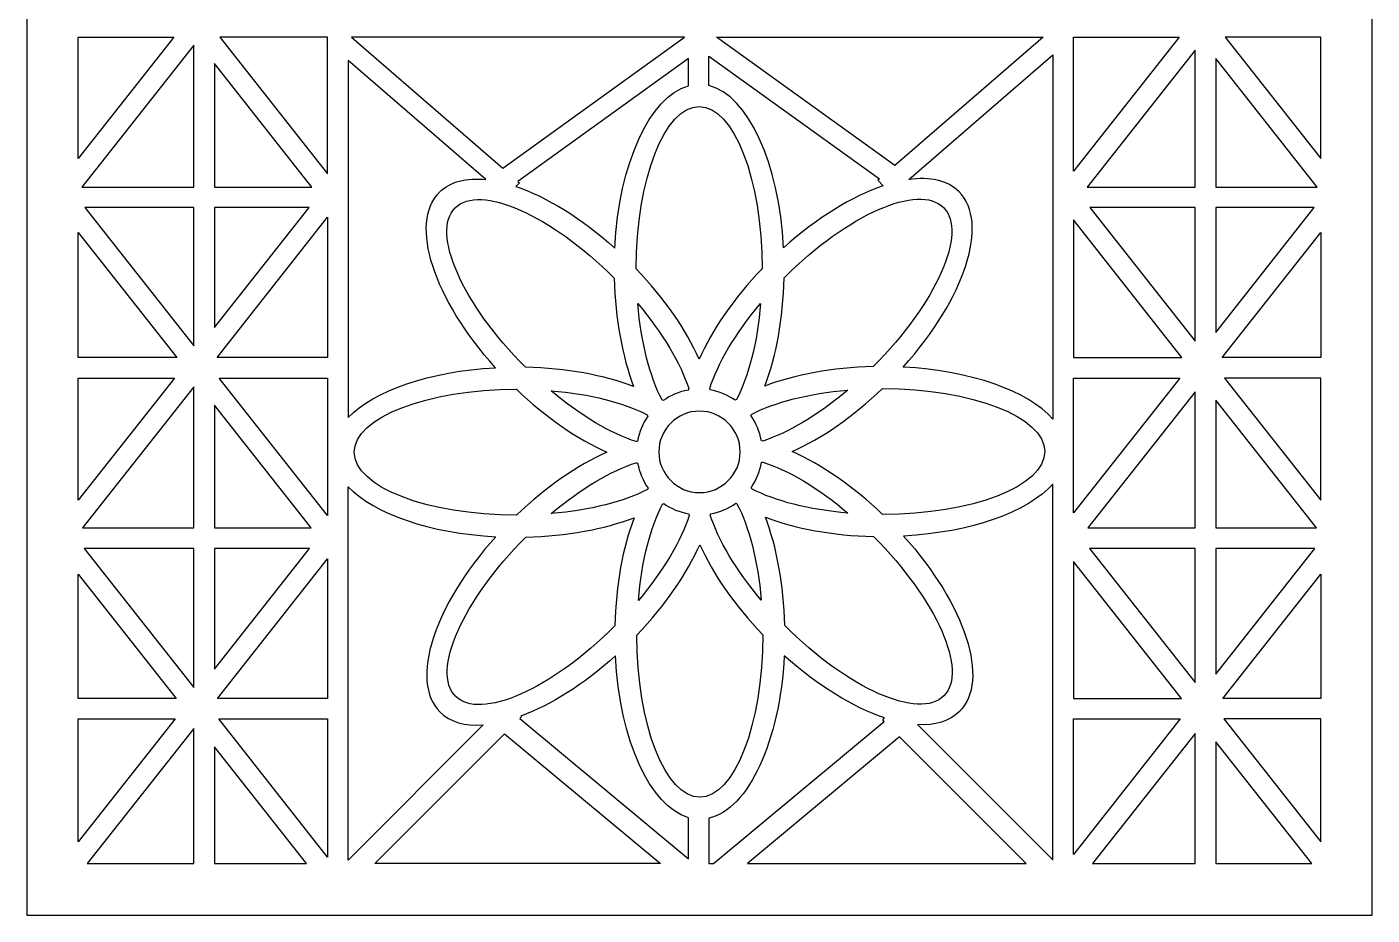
# Model space of a CAD drawing. Header units: centimetres. Extents: x -27 to -22.3, y -9 to 9.
# Drawn here: x -26.999 to -22.336, y -9 to -5.922 of the extents above; entities that cross this region are included whole.
import ezdxf

# ---------------------------------------------------------------- set-up
doc = ezdxf.new("R2010")
doc.units = ezdxf.units.CM
doc.header["$MEASUREMENT"] = 0
doc.layers.add('layer 1', color=7, linetype='Continuous')

msp = doc.modelspace()

# ---------------------------------------------------------------- linework, layer by layer
at = {"layer": 'layer 1', "color": 250, "lineweight": 30}
for points, knots in [([(-22.33552, 9.00077), (-22.33552, 9.00077), (-22.33552, -9.00021), (-22.33552, -9.00021), (-22.33552, -9.00021), (-22.33552, -9.00021), (-26.99914, -9.00021), (-26.99914, -9.00021), (-26.99914, -9.00021), (-26.99914, -9.00021), (-26.99914, 9.00077), (-26.99914, 9.00077), (-26.99914, 9.00077), (-26.99914, 9.00077), (-22.33552, 9.00077), (-22.33552, 9.00077)], [0, 0, 0, 0, 0.2, 0.2, 0.2, 0.2, 0.4, 0.4, 0.4, 0.4, 0.6, 0.6, 0.6, 0.6, 1, 1, 1, 1]), ([(-26.4892, -5.95747), (-26.4892, -5.95747), (-26.82091, -5.95747), (-26.82091, -5.95747), (-26.82091, -5.95747), (-26.82091, -5.95747), (-26.82091, -6.37792), (-26.82091, -6.37792), (-26.82091, -6.37792), (-26.82091, -6.37792), (-26.4892, -5.95747), (-26.4892, -5.95747)], [0, 0, 0, 0, 0.25, 0.25, 0.25, 0.25, 0.5, 0.5, 0.5, 0.5, 1, 1, 1, 1]), ([(-25.95864, -5.9745), (-25.95864, -5.9745), (-25.95651, -5.97635), (-25.95651, -5.97635), (-25.95651, -5.97635), (-25.95651, -5.97635), (-25.95651, -6.43087), (-25.95651, -6.43087), (-25.95651, -6.43087), (-25.95651, -6.43087), (-26.32999, -5.95747), (-26.32999, -5.95747), (-26.32999, -5.95747), (-26.32999, -5.95747), (-25.95651, -5.95747), (-25.95651, -5.95747), (-25.95651, -5.95747), (-25.95651, -5.95747), (-25.95651, -5.97234), (-25.95651, -5.97234), (-25.95651, -5.97234), (-25.95651, -5.97234), (-25.95864, -5.9745), (-25.95864, -5.9745)], [0, 0, 0, 0, 0.1428571, 0.1428571, 0.1428571, 0.1428571, 0.2857143, 0.2857143, 0.2857143, 0.2857143, 0.4285714, 0.4285714, 0.4285714, 0.4285714, 0.5714286, 0.5714286, 0.5714286, 0.5714286, 0.7142857, 0.7142857, 0.7142857, 0.7142857, 1, 1, 1, 1]), ([(-24.71878, -5.95747), (-24.71878, -5.95747), (-25.34936, -6.41161), (-25.34936, -6.41161), (-25.34936, -6.41161), (-25.34936, -6.41161), (-25.87402, -5.95747), (-25.87402, -5.95747), (-25.87402, -5.95747), (-25.87402, -5.95747), (-24.71878, -5.95747), (-24.71878, -5.95747)], [0, 0, 0, 0, 0.25, 0.25, 0.25, 0.25, 0.5, 0.5, 0.5, 0.5, 1, 1, 1, 1]), ([(-24.60895, -5.95747), (-24.60895, -5.95747), (-23.99069, -6.40274), (-23.99069, -6.40274), (-23.99069, -6.40274), (-23.99069, -6.40274), (-23.47628, -5.95747), (-23.47628, -5.95747), (-23.47628, -5.95747), (-23.47628, -5.95747), (-24.60895, -5.95747), (-24.60895, -5.95747)], [0, 0, 0, 0, 0.25, 0.25, 0.25, 0.25, 0.5, 0.5, 0.5, 0.5, 1, 1, 1, 1]), ([(-23.37088, -6.42167), (-23.37088, -6.42167), (-23.00466, -5.95747), (-23.00466, -5.95747), (-23.00466, -5.95747), (-23.00466, -5.95747), (-23.36706, -5.95747), (-23.36706, -5.95747), (-23.36706, -5.95747), (-23.36706, -5.95747), (-23.37088, -5.95747), (-23.37088, -5.95747), (-23.37088, -5.95747), (-23.37088, -5.95747), (-23.37088, -6.42167), (-23.37088, -6.42167)], [0, 0, 0, 0, 0.2, 0.2, 0.2, 0.2, 0.4, 0.4, 0.4, 0.4, 0.6, 0.6, 0.6, 0.6, 1, 1, 1, 1]), ([(-22.51375, -6.37792), (-22.51375, -6.37792), (-22.84545, -5.95747), (-22.84545, -5.95747), (-22.84545, -5.95747), (-22.84545, -5.95747), (-22.51375, -5.95747), (-22.51375, -5.95747), (-22.51375, -5.95747), (-22.51375, -5.95747), (-22.51375, -6.37792), (-22.51375, -6.37792)], [0, 0, 0, 0, 0.25, 0.25, 0.25, 0.25, 0.5, 0.5, 0.5, 0.5, 1, 1, 1, 1]), ([(-26.41991, -5.98474), (-26.41991, -5.98474), (-26.41991, -6.4769), (-26.41991, -6.4769), (-26.41991, -6.4769), (-26.41991, -6.4769), (-26.80819, -6.4769), (-26.80819, -6.4769), (-26.80819, -6.4769), (-26.80819, -6.4769), (-26.41991, -5.98474), (-26.41991, -5.98474)], [0, 0, 0, 0, 0.25, 0.25, 0.25, 0.25, 0.5, 0.5, 0.5, 0.5, 1, 1, 1, 1]), ([(-22.94893, -6.00193), (-22.94893, -6.00193), (-22.94893, -6.4769), (-22.94893, -6.4769), (-22.94893, -6.4769), (-22.94893, -6.4769), (-23.32365, -6.4769), (-23.32365, -6.4769), (-23.32365, -6.4769), (-23.32365, -6.4769), (-22.94893, -6.00193), (-22.94893, -6.00193)], [0, 0, 0, 0, 0.25, 0.25, 0.25, 0.25, 0.5, 0.5, 0.5, 0.5, 1, 1, 1, 1]), ([(-26.34862, -6.4769), (-26.34862, -6.4769), (-26.34862, -6.04896), (-26.34862, -6.04896), (-26.34862, -6.04896), (-26.34862, -6.04896), (-26.011, -6.4769), (-26.011, -6.4769), (-26.011, -6.4769), (-26.011, -6.4769), (-26.34862, -6.4769), (-26.34862, -6.4769)], [0, 0, 0, 0, 0.25, 0.25, 0.25, 0.25, 0.5, 0.5, 0.5, 0.5, 1, 1, 1, 1]), ([(-25.88522, -6.03806), (-25.88522, -6.03806), (-25.40851, -6.4507), (-25.40851, -6.4507), (-25.40851, -6.4507), (-25.47565, -6.44394), (-25.53161, -6.45771), (-25.56875, -6.49484), (-25.56875, -6.49484), (-25.67586, -6.60195), (-25.58867, -6.86564), (-25.37474, -7.103), (-25.37474, -7.103), (-25.60297, -7.11501), (-25.79474, -7.18239), (-25.88522, -7.27526), (-25.88522, -7.27526), (-25.88522, -7.27526), (-25.88522, -6.03806), (-25.88522, -6.03806)], [0, 0, 0, 0, 0.1666667, 0.1666667, 0.1666667, 0.1666667, 0.3333333, 0.3333333, 0.3333333, 0.3333333, 0.5, 0.5, 0.5, 0.5, 0.6666667, 0.6666667, 0.6666667, 0.6666667, 1, 1, 1, 1]), ([(-25.29661, -6.45727), (-25.29661, -6.45727), (-24.70573, -6.03172), (-24.70573, -6.03172), (-24.70573, -6.03172), (-24.70573, -6.03172), (-24.70573, -6.12612), (-24.70573, -6.12612), (-24.70573, -6.12612), (-24.83997, -6.16295), (-24.94608, -6.39575), (-24.96127, -6.68823), (-24.96127, -6.68823), (-25.07617, -6.58481), (-25.1972, -6.51109), (-25.30361, -6.47474), (-25.30361, -6.47474), (-25.30361, -6.47474), (-25.29111, -6.46203), (-25.29111, -6.46203), (-25.29111, -6.46203), (-25.29111, -6.46203), (-25.29661, -6.45727), (-25.29661, -6.45727)], [0, 0, 0, 0, 0.1428571, 0.1428571, 0.1428571, 0.1428571, 0.2857143, 0.2857143, 0.2857143, 0.2857143, 0.4285714, 0.4285714, 0.4285714, 0.4285714, 0.5714286, 0.5714286, 0.5714286, 0.5714286, 0.7142857, 0.7142857, 0.7142857, 0.7142857, 1, 1, 1, 1]), ([(-24.04345, -6.4484), (-24.04345, -6.4484), (-24.63444, -6.02276), (-24.63444, -6.02276), (-24.63444, -6.02276), (-24.63444, -6.02276), (-24.63444, -6.12523), (-24.63444, -6.12523), (-24.63444, -6.12523), (-24.49877, -6.15904), (-24.3911, -6.39284), (-24.37561, -6.6873), (-24.37561, -6.6873), (-24.2596, -6.58274), (-24.13729, -6.50847), (-24.03006, -6.47236), (-24.03006, -6.47236), (-24.03006, -6.47236), (-24.04894, -6.45316), (-24.04894, -6.45316), (-24.04894, -6.45316), (-24.04894, -6.45316), (-24.04345, -6.4484), (-24.04345, -6.4484)], [0, 0, 0, 0, 0.1428571, 0.1428571, 0.1428571, 0.1428571, 0.2857143, 0.2857143, 0.2857143, 0.2857143, 0.4285714, 0.4285714, 0.4285714, 0.4285714, 0.5714286, 0.5714286, 0.5714286, 0.5714286, 0.7142857, 0.7142857, 0.7142857, 0.7142857, 1, 1, 1, 1]), ([(-23.44217, -6.01823), (-23.44217, -6.01823), (-23.94201, -6.45089), (-23.94201, -6.45089), (-23.94201, -6.45089), (-23.8685, -6.44058), (-23.80719, -6.45355), (-23.76745, -6.4933), (-23.76745, -6.4933), (-23.66044, -6.6003), (-23.74736, -6.86359), (-23.96084, -7.10077), (-23.96084, -7.10077), (-23.7259, -7.11297), (-23.52947, -7.18384), (-23.44217, -7.28082), (-23.44217, -7.28082), (-23.44217, -7.28082), (-23.44217, -6.01823), (-23.44217, -6.01823)], [0, 0, 0, 0, 0.1666667, 0.1666667, 0.1666667, 0.1666667, 0.3333333, 0.3333333, 0.3333333, 0.3333333, 0.5, 0.5, 0.5, 0.5, 0.6666667, 0.6666667, 0.6666667, 0.6666667, 1, 1, 1, 1]), ([(-22.87764, -6.4769), (-22.87764, -6.4769), (-22.87764, -6.03177), (-22.87764, -6.03177), (-22.87764, -6.03177), (-22.87764, -6.03177), (-22.52646, -6.4769), (-22.52646, -6.4769), (-22.52646, -6.4769), (-22.52646, -6.4769), (-22.87764, -6.4769), (-22.87764, -6.4769)], [0, 0, 0, 0, 0.25, 0.25, 0.25, 0.25, 0.5, 0.5, 0.5, 0.5, 1, 1, 1, 1]), ([(-24.88641, -6.76084), (-24.7882, -6.86347), (-24.71365, -6.97263), (-24.66843, -7.07304), (-24.66843, -7.07304), (-24.62339, -6.97243), (-24.54884, -6.86293), (-24.45043, -6.75996), (-24.45043, -6.75996), (-24.45056, -6.44946), (-24.54812, -6.19776), (-24.66842, -6.19776), (-24.66842, -6.19776), (-24.78879, -6.19776), (-24.88641, -6.44979), (-24.88641, -6.76058), (-24.88641, -6.76058), (-24.88641, -6.76058), (-24.88641, -6.76084), (-24.88641, -6.76084)], [0, 0, 0, 0, 0.1666667, 0.1666667, 0.1666667, 0.1666667, 0.3333333, 0.3333333, 0.3333333, 0.3333333, 0.5, 0.5, 0.5, 0.5, 0.6666667, 0.6666667, 0.6666667, 0.6666667, 1, 1, 1, 1]), ([(-25.27046, -7.10141), (-25.12844, -7.10454), (-24.99855, -7.12902), (-24.89557, -7.16804), (-24.89557, -7.16804), (-24.93486, -7.06504), (-24.95957, -6.9349), (-24.9628, -6.7925), (-24.9628, -6.7925), (-25.18245, -6.57304), (-25.42942, -6.46405), (-25.51448, -6.54911), (-25.51448, -6.54911), (-25.59959, -6.63422), (-25.4904, -6.88147), (-25.27064, -7.10123), (-25.27064, -7.10123), (-25.27064, -7.10123), (-25.27046, -7.10141), (-25.27046, -7.10141)], [0, 0, 0, 0, 0.1666667, 0.1666667, 0.1666667, 0.1666667, 0.3333333, 0.3333333, 0.3333333, 0.3333333, 0.5, 0.5, 0.5, 0.5, 0.6666667, 0.6666667, 0.6666667, 0.6666667, 1, 1, 1, 1]), ([(-24.37402, -6.79158), (-24.37715, -6.9336), (-24.40163, -7.06349), (-24.44065, -7.16647), (-24.44065, -7.16647), (-24.33765, -7.12718), (-24.20751, -7.10247), (-24.06512, -7.09925), (-24.06512, -7.09925), (-23.84565, -6.8796), (-23.73666, -6.63263), (-23.82172, -6.54757), (-23.82172, -6.54757), (-23.90684, -6.46245), (-24.15408, -6.57164), (-24.37384, -6.7914), (-24.37384, -6.7914), (-24.37384, -6.7914), (-24.37402, -6.79158), (-24.37402, -6.79158)], [0, 0, 0, 0, 0.1666667, 0.1666667, 0.1666667, 0.1666667, 0.3333333, 0.3333333, 0.3333333, 0.3333333, 0.5, 0.5, 0.5, 0.5, 0.6666667, 0.6666667, 0.6666667, 0.6666667, 1, 1, 1, 1]), ([(-26.41991, -6.54819), (-26.41991, -6.54819), (-26.41991, -7.02766), (-26.41991, -7.02766), (-26.41991, -7.02766), (-26.41991, -7.02766), (-26.79818, -6.54819), (-26.79818, -6.54819), (-26.79818, -6.54819), (-26.79818, -6.54819), (-26.41991, -6.54819), (-26.41991, -6.54819)], [0, 0, 0, 0, 0.25, 0.25, 0.25, 0.25, 0.5, 0.5, 0.5, 0.5, 1, 1, 1, 1]), ([(-26.34862, -6.96344), (-26.34862, -6.96344), (-26.34862, -6.54819), (-26.34862, -6.54819), (-26.34862, -6.54819), (-26.34862, -6.54819), (-26.02102, -6.54819), (-26.02102, -6.54819), (-26.02102, -6.54819), (-26.02102, -6.54819), (-26.34862, -6.96344), (-26.34862, -6.96344)], [0, 0, 0, 0, 0.25, 0.25, 0.25, 0.25, 0.5, 0.5, 0.5, 0.5, 1, 1, 1, 1]), ([(-22.94893, -6.54819), (-22.94893, -6.54819), (-22.94893, -7.01047), (-22.94893, -7.01047), (-22.94893, -7.01047), (-22.94893, -7.01047), (-23.31364, -6.54819), (-23.31364, -6.54819), (-23.31364, -6.54819), (-23.31364, -6.54819), (-22.94893, -6.54819), (-22.94893, -6.54819)], [0, 0, 0, 0, 0.25, 0.25, 0.25, 0.25, 0.5, 0.5, 0.5, 0.5, 1, 1, 1, 1]), ([(-22.87764, -6.98063), (-22.87764, -6.98063), (-22.87764, -6.54819), (-22.87764, -6.54819), (-22.87764, -6.54819), (-22.87764, -6.54819), (-22.53648, -6.54819), (-22.53648, -6.54819), (-22.53648, -6.54819), (-22.53648, -6.54819), (-22.87764, -6.98063), (-22.87764, -6.98063)], [0, 0, 0, 0, 0.25, 0.25, 0.25, 0.25, 0.5, 0.5, 0.5, 0.5, 1, 1, 1, 1]), ([(-26.34001, -7.06763), (-26.34001, -7.06763), (-25.95651, -7.06763), (-25.95651, -7.06763), (-25.95651, -7.06763), (-25.95651, -7.06763), (-25.95651, -6.58153), (-25.95651, -6.58153), (-25.95651, -6.58153), (-25.95651, -6.58153), (-26.34001, -7.06763), (-26.34001, -7.06763)], [0, 0, 0, 0, 0.25, 0.25, 0.25, 0.25, 0.5, 0.5, 0.5, 0.5, 1, 1, 1, 1]), ([(-23.37088, -6.59073), (-23.37088, -6.59073), (-22.99465, -7.06763), (-22.99465, -7.06763), (-22.99465, -7.06763), (-22.99465, -7.06763), (-23.37088, -7.06763), (-23.37088, -7.06763), (-23.37088, -7.06763), (-23.37088, -7.06763), (-23.37088, -6.59073), (-23.37088, -6.59073)], [0, 0, 0, 0, 0.25, 0.25, 0.25, 0.25, 0.5, 0.5, 0.5, 0.5, 1, 1, 1, 1]), ([(-26.82091, -7.06763), (-26.82091, -7.06763), (-26.47919, -7.06763), (-26.47919, -7.06763), (-26.47919, -7.06763), (-26.47919, -7.06763), (-26.82091, -6.63448), (-26.82091, -6.63448), (-26.82091, -6.63448), (-26.82091, -6.63448), (-26.82091, -7.06763), (-26.82091, -7.06763)], [0, 0, 0, 0, 0.25, 0.25, 0.25, 0.25, 0.5, 0.5, 0.5, 0.5, 1, 1, 1, 1]), ([(-22.51375, -6.63448), (-22.51375, -6.63448), (-22.85547, -7.06763), (-22.85547, -7.06763), (-22.85547, -7.06763), (-22.85547, -7.06763), (-22.51375, -7.06763), (-22.51375, -7.06763), (-22.51375, -7.06763), (-22.51375, -7.06763), (-22.51375, -6.63448), (-22.51375, -6.63448)], [0, 0, 0, 0, 0.25, 0.25, 0.25, 0.25, 0.5, 0.5, 0.5, 0.5, 1, 1, 1, 1]), ([(-24.79319, -7.21691), (-24.76765, -7.19879), (-24.73805, -7.18604), (-24.70601, -7.1803), (-24.70601, -7.1803), (-24.70563, -7.17872), (-24.70523, -7.17713), (-24.70483, -7.17554), (-24.70483, -7.17554), (-24.73176, -7.08949), (-24.79344, -6.98491), (-24.88141, -6.88086), (-24.88141, -6.88086), (-24.86992, -7.01699), (-24.83935, -7.13472), (-24.79729, -7.21446), (-24.79729, -7.21446), (-24.79592, -7.21527), (-24.79455, -7.21609), (-24.79319, -7.21691)], [0, 0, 0, 0, 0.1666667, 0.1666667, 0.1666667, 0.1666667, 0.3333333, 0.3333333, 0.3333333, 0.3333333, 0.5, 0.5, 0.5, 0.5, 0.6666667, 0.6666667, 0.6666667, 0.6666667, 1, 1, 1, 1]), ([(-24.6306, -7.17997), (-24.5985, -7.18543), (-24.56879, -7.1979), (-24.54311, -7.21576), (-24.54311, -7.21576), (-24.5417, -7.2149), (-24.54028, -7.21405), (-24.53886, -7.2132), (-24.53886, -7.2132), (-24.49706, -7.13331), (-24.46673, -7.01576), (-24.45536, -6.87999), (-24.45536, -6.87999), (-24.5435, -6.98437), (-24.60512, -7.08924), (-24.63177, -7.17535), (-24.63177, -7.17535), (-24.63137, -7.1769), (-24.63098, -7.17844), (-24.6306, -7.17997)], [0, 0, 0, 0, 0.1666667, 0.1666667, 0.1666667, 0.1666667, 0.3333333, 0.3333333, 0.3333333, 0.3333333, 0.5, 0.5, 0.5, 0.5, 0.6666667, 0.6666667, 0.6666667, 0.6666667, 1, 1, 1, 1]), ([(-26.48706, -7.13892), (-26.48706, -7.13892), (-26.82091, -7.13892), (-26.82091, -7.13892), (-26.82091, -7.13892), (-26.82091, -7.13892), (-26.82091, -7.56209), (-26.82091, -7.56209), (-26.82091, -7.56209), (-26.82091, -7.56209), (-26.48706, -7.13892), (-26.48706, -7.13892)], [0, 0, 0, 0, 0.25, 0.25, 0.25, 0.25, 0.5, 0.5, 0.5, 0.5, 1, 1, 1, 1]), ([(-26.41991, -7.1689), (-26.41991, -7.1689), (-26.41991, -7.65835), (-26.41991, -7.65835), (-26.41991, -7.65835), (-26.41991, -7.65835), (-26.80605, -7.65835), (-26.80605, -7.65835), (-26.80605, -7.65835), (-26.80605, -7.65835), (-26.41991, -7.1689), (-26.41991, -7.1689)], [0, 0, 0, 0, 0.25, 0.25, 0.25, 0.25, 0.5, 0.5, 0.5, 0.5, 1, 1, 1, 1]), ([(-25.95651, -7.13892), (-25.95651, -7.13892), (-26.33214, -7.13892), (-26.33214, -7.13892), (-26.33214, -7.13892), (-26.33214, -7.13892), (-25.95651, -7.61504), (-25.95651, -7.61504), (-25.95651, -7.61504), (-25.95651, -7.61504), (-25.95651, -7.13892), (-25.95651, -7.13892)], [0, 0, 0, 0, 0.25, 0.25, 0.25, 0.25, 0.5, 0.5, 0.5, 0.5, 1, 1, 1, 1]), ([(-25.3012, -7.6138), (-25.19857, -7.51558), (-25.08941, -7.44104), (-24.98899, -7.39582), (-24.98899, -7.39582), (-25.08961, -7.35078), (-25.19911, -7.27623), (-25.30209, -7.17781), (-25.30209, -7.17781), (-25.61259, -7.17795), (-25.86429, -7.27551), (-25.86429, -7.3958), (-25.86429, -7.3958), (-25.86429, -7.51618), (-25.61225, -7.6138), (-25.30146, -7.6138), (-25.30146, -7.6138), (-25.30146, -7.6138), (-25.3012, -7.6138), (-25.3012, -7.6138)], [0, 0, 0, 0, 0.1666667, 0.1666667, 0.1666667, 0.1666667, 0.3333333, 0.3333333, 0.3333333, 0.3333333, 0.5, 0.5, 0.5, 0.5, 0.6666667, 0.6666667, 0.6666667, 0.6666667, 1, 1, 1, 1]), ([(-24.48951, -7.26885), (-24.47141, -7.29438), (-24.45866, -7.32398), (-24.45292, -7.356), (-24.45292, -7.356), (-24.45133, -7.35639), (-24.44973, -7.35678), (-24.44814, -7.35719), (-24.44814, -7.35719), (-24.3621, -7.33026), (-24.25753, -7.26861), (-24.15349, -7.18064), (-24.15349, -7.18064), (-24.28962, -7.19213), (-24.40734, -7.2227), (-24.48707, -7.26475), (-24.48707, -7.26475), (-24.48788, -7.26613), (-24.4887, -7.26749), (-24.48951, -7.26885)], [0, 0, 0, 0, 0.1666667, 0.1666667, 0.1666667, 0.1666667, 0.3333333, 0.3333333, 0.3333333, 0.3333333, 0.5, 0.5, 0.5, 0.5, 0.6666667, 0.6666667, 0.6666667, 0.6666667, 1, 1, 1, 1]), ([(-24.34565, -7.39358), (-24.24503, -7.43864), (-24.13554, -7.51321), (-24.03257, -7.61161), (-24.03257, -7.61161), (-23.72207, -7.61148), (-23.47037, -7.51392), (-23.47037, -7.39362), (-23.47037, -7.39362), (-23.47037, -7.27325), (-23.72241, -7.17563), (-24.0332, -7.17563), (-24.0332, -7.17563), (-24.0332, -7.17563), (-24.03345, -7.17563), (-24.03345, -7.17563), (-24.03345, -7.17563), (-24.13609, -7.27385), (-24.24524, -7.34837), (-24.34565, -7.39358)], [0, 0, 0, 0, 0.1666667, 0.1666667, 0.1666667, 0.1666667, 0.3333333, 0.3333333, 0.3333333, 0.3333333, 0.5, 0.5, 0.5, 0.5, 0.6666667, 0.6666667, 0.6666667, 0.6666667, 1, 1, 1, 1]), ([(-23.37088, -7.60584), (-23.37088, -7.60584), (-23.00252, -7.13892), (-23.00252, -7.13892), (-23.00252, -7.13892), (-23.00252, -7.13892), (-23.37088, -7.13892), (-23.37088, -7.13892), (-23.37088, -7.13892), (-23.37088, -7.13892), (-23.37088, -7.60584), (-23.37088, -7.60584)], [0, 0, 0, 0, 0.25, 0.25, 0.25, 0.25, 0.5, 0.5, 0.5, 0.5, 1, 1, 1, 1]), ([(-22.51375, -7.56209), (-22.51375, -7.56209), (-22.8476, -7.13892), (-22.8476, -7.13892), (-22.8476, -7.13892), (-22.8476, -7.13892), (-22.51375, -7.13892), (-22.51375, -7.13892), (-22.51375, -7.13892), (-22.51375, -7.13892), (-22.51375, -7.56209), (-22.51375, -7.56209)], [0, 0, 0, 0, 0.25, 0.25, 0.25, 0.25, 0.5, 0.5, 0.5, 0.5, 1, 1, 1, 1]), ([(-24.88207, -7.35799), (-24.87661, -7.32589), (-24.86414, -7.29618), (-24.84628, -7.2705), (-24.84628, -7.2705), (-24.84713, -7.26909), (-24.84799, -7.26767), (-24.84883, -7.26625), (-24.84883, -7.26625), (-24.92872, -7.22445), (-25.04628, -7.19412), (-25.18205, -7.18275), (-25.18205, -7.18275), (-25.07767, -7.27088), (-24.97281, -7.33251), (-24.88669, -7.35916), (-24.88669, -7.35916), (-24.88515, -7.35876), (-24.88361, -7.35837), (-24.88207, -7.35799)], [0, 0, 0, 0, 0.1666667, 0.1666667, 0.1666667, 0.1666667, 0.3333333, 0.3333333, 0.3333333, 0.3333333, 0.5, 0.5, 0.5, 0.5, 0.6666667, 0.6666667, 0.6666667, 0.6666667, 1, 1, 1, 1]), ([(-22.94893, -7.18609), (-22.94893, -7.18609), (-22.94893, -7.65835), (-22.94893, -7.65835), (-22.94893, -7.65835), (-22.94893, -7.65835), (-23.32151, -7.65835), (-23.32151, -7.65835), (-23.32151, -7.65835), (-23.32151, -7.65835), (-22.94893, -7.18609), (-22.94893, -7.18609)], [0, 0, 0, 0, 0.25, 0.25, 0.25, 0.25, 0.5, 0.5, 0.5, 0.5, 1, 1, 1, 1]), ([(-22.87764, -7.65835), (-22.87764, -7.65835), (-22.87764, -7.21594), (-22.87764, -7.21594), (-22.87764, -7.21594), (-22.87764, -7.21594), (-22.5286, -7.65835), (-22.5286, -7.65835), (-22.5286, -7.65835), (-22.5286, -7.65835), (-22.87764, -7.65835), (-22.87764, -7.65835)], [0, 0, 0, 0, 0.25, 0.25, 0.25, 0.25, 0.5, 0.5, 0.5, 0.5, 1, 1, 1, 1]), ([(-26.34862, -7.65835), (-26.34862, -7.65835), (-26.34862, -7.23313), (-26.34862, -7.23313), (-26.34862, -7.23313), (-26.34862, -7.23313), (-26.01315, -7.65835), (-26.01315, -7.65835), (-26.01315, -7.65835), (-26.01315, -7.65835), (-26.34862, -7.65835), (-26.34862, -7.65835)], [0, 0, 0, 0, 0.25, 0.25, 0.25, 0.25, 0.5, 0.5, 0.5, 0.5, 1, 1, 1, 1]), ([(-24.52623, -7.39471), (-24.52623, -7.47263), (-24.58942, -7.53581), (-24.66733, -7.53581), (-24.66733, -7.53581), (-24.74524, -7.53581), (-24.80842, -7.47263), (-24.80842, -7.39471), (-24.80842, -7.39471), (-24.80842, -7.3168), (-24.74524, -7.25362), (-24.66733, -7.25362), (-24.66733, -7.25362), (-24.58942, -7.25362), (-24.52623, -7.3168), (-24.52623, -7.39471)], [0, 0, 0, 0, 0.2, 0.2, 0.2, 0.2, 0.4, 0.4, 0.4, 0.4, 0.6, 0.6, 0.6, 0.6, 1, 1, 1, 1]), ([(-24.84514, -7.52058), (-24.86325, -7.49504), (-24.876, -7.46543), (-24.88175, -7.43339), (-24.88175, -7.43339), (-24.88332, -7.43301), (-24.8849, -7.43261), (-24.88649, -7.43221), (-24.88649, -7.43221), (-24.97254, -7.45914), (-25.07712, -7.52082), (-25.18118, -7.6088), (-25.18118, -7.6088), (-25.04505, -7.59731), (-24.92732, -7.56673), (-24.84758, -7.52468), (-24.84758, -7.52468), (-24.84677, -7.5233), (-24.84596, -7.52194), (-24.84514, -7.52058)], [0, 0, 0, 0, 0.1666667, 0.1666667, 0.1666667, 0.1666667, 0.3333333, 0.3333333, 0.3333333, 0.3333333, 0.5, 0.5, 0.5, 0.5, 0.6666667, 0.6666667, 0.6666667, 0.6666667, 1, 1, 1, 1]), ([(-24.45258, -7.43141), (-24.45803, -7.46351), (-24.4705, -7.49322), (-24.48836, -7.51891), (-24.48836, -7.51891), (-24.4875, -7.52032), (-24.48664, -7.52175), (-24.48579, -7.52318), (-24.48579, -7.52318), (-24.40591, -7.56498), (-24.28837, -7.59533), (-24.1526, -7.60669), (-24.1526, -7.60669), (-24.25699, -7.51855), (-24.36186, -7.4569), (-24.44799, -7.43025), (-24.44799, -7.43025), (-24.44952, -7.43065), (-24.45105, -7.43103), (-24.45258, -7.43141)], [0, 0, 0, 0, 0.1666667, 0.1666667, 0.1666667, 0.1666667, 0.3333333, 0.3333333, 0.3333333, 0.3333333, 0.5, 0.5, 0.5, 0.5, 0.6666667, 0.6666667, 0.6666667, 0.6666667, 1, 1, 1, 1]), ([(-23.44217, -8.80904), (-23.44217, -8.80904), (-23.91123, -8.33989), (-23.91123, -8.33989), (-23.91123, -8.33989), (-23.85071, -8.34328), (-23.80026, -8.32894), (-23.76591, -8.29459), (-23.76591, -8.29459), (-23.6588, -8.18748), (-23.74599, -7.92379), (-23.95991, -7.68643), (-23.95991, -7.68643), (-23.72539, -7.67409), (-23.52935, -7.60328), (-23.44217, -7.50643), (-23.44217, -7.50643), (-23.44217, -7.50643), (-23.44217, -8.80904), (-23.44217, -8.80904)], [0, 0, 0, 0, 0.1666667, 0.1666667, 0.1666667, 0.1666667, 0.3333333, 0.3333333, 0.3333333, 0.3333333, 0.5, 0.5, 0.5, 0.5, 0.6666667, 0.6666667, 0.6666667, 0.6666667, 1, 1, 1, 1]), ([(-25.88522, -8.8096), (-25.88522, -8.8096), (-25.41681, -8.34111), (-25.41681, -8.34111), (-25.41681, -8.34111), (-25.47958, -8.3456), (-25.5319, -8.33143), (-25.5672, -8.29613), (-25.5672, -8.29613), (-25.67421, -8.18913), (-25.58729, -7.92584), (-25.37382, -7.68866), (-25.37382, -7.68866), (-25.60245, -7.67678), (-25.79462, -7.60934), (-25.88522, -7.51635), (-25.88522, -7.51635), (-25.88522, -7.51635), (-25.88522, -8.8096), (-25.88522, -8.8096)], [0, 0, 0, 0, 0.1666667, 0.1666667, 0.1666667, 0.1666667, 0.3333333, 0.3333333, 0.3333333, 0.3333333, 0.5, 0.5, 0.5, 0.5, 0.6666667, 0.6666667, 0.6666667, 0.6666667, 1, 1, 1, 1]), ([(-24.70405, -7.60946), (-24.73615, -7.60401), (-24.76585, -7.59153), (-24.79154, -7.57367), (-24.79154, -7.57367), (-24.79295, -7.57453), (-24.79437, -7.57539), (-24.7958, -7.57624), (-24.7958, -7.57624), (-24.83759, -7.65613), (-24.86793, -7.77368), (-24.8793, -7.90944), (-24.8793, -7.90944), (-24.79116, -7.80506), (-24.72953, -7.70019), (-24.70288, -7.61408), (-24.70288, -7.61408), (-24.70328, -7.61253), (-24.70367, -7.61099), (-24.70405, -7.60946)], [0, 0, 0, 0, 0.1666667, 0.1666667, 0.1666667, 0.1666667, 0.3333333, 0.3333333, 0.3333333, 0.3333333, 0.5, 0.5, 0.5, 0.5, 0.6666667, 0.6666667, 0.6666667, 0.6666667, 1, 1, 1, 1]), ([(-24.54137, -7.57246), (-24.56693, -7.5906), (-24.59656, -7.60337), (-24.62862, -7.60913), (-24.62862, -7.60913), (-24.62901, -7.61072), (-24.62941, -7.61232), (-24.62982, -7.61392), (-24.62982, -7.61392), (-24.60287, -7.69996), (-24.5412, -7.80453), (-24.45324, -7.90857), (-24.45324, -7.90857), (-24.46473, -7.77236), (-24.49533, -7.65457), (-24.53742, -7.57482), (-24.53742, -7.57482), (-24.53875, -7.57404), (-24.54006, -7.57325), (-24.54137, -7.57246)], [0, 0, 0, 0, 0.1666667, 0.1666667, 0.1666667, 0.1666667, 0.3333333, 0.3333333, 0.3333333, 0.3333333, 0.5, 0.5, 0.5, 0.5, 0.6666667, 0.6666667, 0.6666667, 0.6666667, 1, 1, 1, 1]), ([(-24.96063, -7.99785), (-24.9575, -7.85583), (-24.93303, -7.72594), (-24.89401, -7.62296), (-24.89401, -7.62296), (-24.99701, -7.66224), (-25.12715, -7.68695), (-25.26953, -7.69018), (-25.26953, -7.69018), (-25.489, -7.90983), (-25.59799, -8.1568), (-25.51293, -8.24186), (-25.51293, -8.24186), (-25.42782, -8.32698), (-25.18057, -8.21779), (-24.96081, -7.99803), (-24.96081, -7.99803), (-24.96081, -7.99803), (-24.96063, -7.99785), (-24.96063, -7.99785)], [0, 0, 0, 0, 0.1666667, 0.1666667, 0.1666667, 0.1666667, 0.3333333, 0.3333333, 0.3333333, 0.3333333, 0.5, 0.5, 0.5, 0.5, 0.6666667, 0.6666667, 0.6666667, 0.6666667, 1, 1, 1, 1]), ([(-24.06419, -7.68802), (-24.20624, -7.68489), (-24.33613, -7.66039), (-24.43908, -7.62134), (-24.43908, -7.62134), (-24.39979, -7.72436), (-24.37509, -7.85453), (-24.37186, -7.99692), (-24.37186, -7.99692), (-24.15221, -8.21639), (-23.90524, -8.32538), (-23.82018, -8.24032), (-23.82018, -8.24032), (-23.73506, -8.1552), (-23.84425, -7.90796), (-24.06401, -7.6882), (-24.06401, -7.6882), (-24.06401, -7.6882), (-24.06419, -7.68802), (-24.06419, -7.68802)], [0, 0, 0, 0, 0.1666667, 0.1666667, 0.1666667, 0.1666667, 0.3333333, 0.3333333, 0.3333333, 0.3333333, 0.5, 0.5, 0.5, 0.5, 0.6666667, 0.6666667, 0.6666667, 0.6666667, 1, 1, 1, 1]), ([(-26.41991, -7.72964), (-26.41991, -7.72964), (-26.41991, -8.21183), (-26.41991, -8.21183), (-26.41991, -8.21183), (-26.41991, -8.21183), (-26.80032, -7.72964), (-26.80032, -7.72964), (-26.80032, -7.72964), (-26.80032, -7.72964), (-26.41991, -7.72964), (-26.41991, -7.72964)], [0, 0, 0, 0, 0.25, 0.25, 0.25, 0.25, 0.5, 0.5, 0.5, 0.5, 1, 1, 1, 1]), ([(-26.34862, -8.1476), (-26.34862, -8.1476), (-26.34862, -7.72964), (-26.34862, -7.72964), (-26.34862, -7.72964), (-26.34862, -7.72964), (-26.01888, -7.72964), (-26.01888, -7.72964), (-26.01888, -7.72964), (-26.01888, -7.72964), (-26.34862, -8.1476), (-26.34862, -8.1476)], [0, 0, 0, 0, 0.25, 0.25, 0.25, 0.25, 0.5, 0.5, 0.5, 0.5, 1, 1, 1, 1]), ([(-24.44824, -8.02859), (-24.54645, -7.92596), (-24.621, -7.8168), (-24.66622, -7.71639), (-24.66622, -7.71639), (-24.71127, -7.817), (-24.78583, -7.92649), (-24.88423, -8.02946), (-24.88423, -8.02946), (-24.8841, -8.33996), (-24.78653, -8.59167), (-24.66624, -8.59167), (-24.66624, -8.59167), (-24.54586, -8.59167), (-24.44824, -8.33963), (-24.44824, -8.02884), (-24.44824, -8.02884), (-24.44824, -8.02884), (-24.44824, -8.02859), (-24.44824, -8.02859)], [0, 0, 0, 0, 0.1666667, 0.1666667, 0.1666667, 0.1666667, 0.3333333, 0.3333333, 0.3333333, 0.3333333, 0.5, 0.5, 0.5, 0.5, 0.6666667, 0.6666667, 0.6666667, 0.6666667, 1, 1, 1, 1]), ([(-22.94893, -7.72964), (-22.94893, -7.72964), (-22.94893, -8.19464), (-22.94893, -8.19464), (-22.94893, -8.19464), (-22.94893, -8.19464), (-23.31578, -7.72964), (-23.31578, -7.72964), (-23.31578, -7.72964), (-23.31578, -7.72964), (-22.94893, -7.72964), (-22.94893, -7.72964)], [0, 0, 0, 0, 0.25, 0.25, 0.25, 0.25, 0.5, 0.5, 0.5, 0.5, 1, 1, 1, 1]), ([(-22.87764, -8.16479), (-22.87764, -8.16479), (-22.87764, -7.72964), (-22.87764, -7.72964), (-22.87764, -7.72964), (-22.87764, -7.72964), (-22.53433, -7.72964), (-22.53433, -7.72964), (-22.53433, -7.72964), (-22.53433, -7.72964), (-22.87764, -8.16479), (-22.87764, -8.16479)], [0, 0, 0, 0, 0.25, 0.25, 0.25, 0.25, 0.5, 0.5, 0.5, 0.5, 1, 1, 1, 1]), ([(-26.33787, -8.24908), (-26.33787, -8.24908), (-25.95651, -8.24908), (-25.95651, -8.24908), (-25.95651, -8.24908), (-25.95651, -8.24908), (-25.95651, -7.76569), (-25.95651, -7.76569), (-25.95651, -7.76569), (-25.95651, -7.76569), (-26.33787, -8.24908), (-26.33787, -8.24908)], [0, 0, 0, 0, 0.25, 0.25, 0.25, 0.25, 0.5, 0.5, 0.5, 0.5, 1, 1, 1, 1]), ([(-23.37088, -7.7749), (-23.37088, -7.7749), (-22.99679, -8.24908), (-22.99679, -8.24908), (-22.99679, -8.24908), (-22.99679, -8.24908), (-23.37088, -8.24908), (-23.37088, -8.24908), (-23.37088, -8.24908), (-23.37088, -8.24908), (-23.37088, -7.7749), (-23.37088, -7.7749)], [0, 0, 0, 0, 0.25, 0.25, 0.25, 0.25, 0.5, 0.5, 0.5, 0.5, 1, 1, 1, 1]), ([(-26.82091, -8.24908), (-26.82091, -8.24908), (-26.48133, -8.24908), (-26.48133, -8.24908), (-26.48133, -8.24908), (-26.48133, -8.24908), (-26.82091, -7.81865), (-26.82091, -7.81865), (-26.82091, -7.81865), (-26.82091, -7.81865), (-26.82091, -8.24908), (-26.82091, -8.24908)], [0, 0, 0, 0, 0.25, 0.25, 0.25, 0.25, 0.5, 0.5, 0.5, 0.5, 1, 1, 1, 1]), ([(-22.51375, -7.81865), (-22.51375, -7.81865), (-22.85333, -8.24908), (-22.85333, -8.24908), (-22.85333, -8.24908), (-22.85333, -8.24908), (-22.51375, -8.24908), (-22.51375, -8.24908), (-22.51375, -8.24908), (-22.51375, -8.24908), (-22.51375, -7.81865), (-22.51375, -7.81865)], [0, 0, 0, 0, 0.25, 0.25, 0.25, 0.25, 0.5, 0.5, 0.5, 0.5, 1, 1, 1, 1]), ([(-24.70573, -8.66269), (-24.70573, -8.66269), (-24.70573, -8.8052), (-24.70573, -8.8052), (-24.70573, -8.8052), (-24.70573, -8.8052), (-25.28976, -8.31918), (-25.28976, -8.31918), (-25.28976, -8.31918), (-25.28976, -8.31918), (-25.28423, -8.31364), (-25.28423, -8.31364), (-25.28423, -8.31364), (-25.28423, -8.31364), (-25.2867, -8.31073), (-25.2867, -8.31073), (-25.2867, -8.31073), (-25.18388, -8.27266), (-25.06865, -8.20092), (-24.95904, -8.10213), (-24.95904, -8.10213), (-24.94376, -8.39258), (-24.83879, -8.62399), (-24.70573, -8.66269)], [0, 0, 0, 0, 0.1428571, 0.1428571, 0.1428571, 0.1428571, 0.2857143, 0.2857143, 0.2857143, 0.2857143, 0.4285714, 0.4285714, 0.4285714, 0.4285714, 0.5714286, 0.5714286, 0.5714286, 0.5714286, 0.7142857, 0.7142857, 0.7142857, 0.7142857, 1, 1, 1, 1]), ([(-24.63444, -8.82198), (-24.63444, -8.82198), (-24.63444, -8.6647), (-24.63444, -8.6647), (-24.63444, -8.6647), (-24.4976, -8.63283), (-24.38878, -8.39768), (-24.37338, -8.1012), (-24.37338, -8.1012), (-24.2566, -8.20631), (-24.1335, -8.28071), (-24.02584, -8.31641), (-24.02584, -8.31641), (-24.02584, -8.31641), (-24.03228, -8.32397), (-24.03228, -8.32397), (-24.03228, -8.32397), (-24.03228, -8.32397), (-24.02674, -8.32951), (-24.02674, -8.32951), (-24.02674, -8.32951), (-24.02674, -8.32951), (-24.61851, -8.82198), (-24.61851, -8.82198), (-24.61851, -8.82198), (-24.61851, -8.82198), (-24.63444, -8.82198), (-24.63444, -8.82198)], [0, 0, 0, 0, 0.125, 0.125, 0.125, 0.125, 0.25, 0.25, 0.25, 0.25, 0.375, 0.375, 0.375, 0.375, 0.5, 0.5, 0.5, 0.5, 0.625, 0.625, 0.625, 0.625, 0.75, 0.75, 0.75, 0.75, 1, 1, 1, 1]), ([(-26.48492, -8.32037), (-26.48492, -8.32037), (-26.82091, -8.32037), (-26.82091, -8.32037), (-26.82091, -8.32037), (-26.82091, -8.32037), (-26.82091, -8.74625), (-26.82091, -8.74625), (-26.82091, -8.74625), (-26.82091, -8.74625), (-26.48492, -8.32037), (-26.48492, -8.32037)], [0, 0, 0, 0, 0.25, 0.25, 0.25, 0.25, 0.5, 0.5, 0.5, 0.5, 1, 1, 1, 1]), ([(-25.95651, -8.32037), (-25.95651, -8.32037), (-26.33428, -8.32037), (-26.33428, -8.32037), (-26.33428, -8.32037), (-26.33428, -8.32037), (-25.95651, -8.7992), (-25.95651, -8.7992), (-25.95651, -8.7992), (-25.95651, -8.7992), (-25.95651, -8.32037), (-25.95651, -8.32037)], [0, 0, 0, 0, 0.25, 0.25, 0.25, 0.25, 0.5, 0.5, 0.5, 0.5, 1, 1, 1, 1]), ([(-23.37088, -8.79), (-23.37088, -8.79), (-23.00038, -8.32037), (-23.00038, -8.32037), (-23.00038, -8.32037), (-23.00038, -8.32037), (-23.37088, -8.32037), (-23.37088, -8.32037), (-23.37088, -8.32037), (-23.37088, -8.32037), (-23.37088, -8.79), (-23.37088, -8.79)], [0, 0, 0, 0, 0.25, 0.25, 0.25, 0.25, 0.5, 0.5, 0.5, 0.5, 1, 1, 1, 1]), ([(-22.51375, -8.74625), (-22.51375, -8.74625), (-22.84974, -8.32037), (-22.84974, -8.32037), (-22.84974, -8.32037), (-22.84974, -8.32037), (-22.51375, -8.32037), (-22.51375, -8.32037), (-22.51375, -8.32037), (-22.51375, -8.32037), (-22.51375, -8.74625), (-22.51375, -8.74625)], [0, 0, 0, 0, 0.25, 0.25, 0.25, 0.25, 0.5, 0.5, 0.5, 0.5, 1, 1, 1, 1]), ([(-26.41991, -8.35307), (-26.41991, -8.35307), (-26.41991, -8.82198), (-26.41991, -8.82198), (-26.41991, -8.82198), (-26.41991, -8.82198), (-26.78985, -8.82198), (-26.78985, -8.82198), (-26.78985, -8.82198), (-26.78985, -8.82198), (-26.41991, -8.35307), (-26.41991, -8.35307)], [0, 0, 0, 0, 0.25, 0.25, 0.25, 0.25, 0.5, 0.5, 0.5, 0.5, 1, 1, 1, 1]), ([(-25.34293, -8.37236), (-25.34293, -8.37236), (-25.79247, -8.82198), (-25.79247, -8.82198), (-25.79247, -8.82198), (-25.79247, -8.82198), (-24.80264, -8.82198), (-24.80264, -8.82198), (-24.80264, -8.82198), (-24.80264, -8.82198), (-25.34293, -8.37236), (-25.34293, -8.37236)], [0, 0, 0, 0, 0.25, 0.25, 0.25, 0.25, 0.5, 0.5, 0.5, 0.5, 1, 1, 1, 1]), ([(-23.97357, -8.38269), (-23.97357, -8.38269), (-23.53436, -8.82198), (-23.53436, -8.82198), (-23.53436, -8.82198), (-23.53436, -8.82198), (-24.50144, -8.82198), (-24.50144, -8.82198), (-24.50144, -8.82198), (-24.50144, -8.82198), (-23.97357, -8.38269), (-23.97357, -8.38269)], [0, 0, 0, 0, 0.25, 0.25, 0.25, 0.25, 0.5, 0.5, 0.5, 0.5, 1, 1, 1, 1]), ([(-22.94893, -8.37026), (-22.94893, -8.37026), (-22.94893, -8.82198), (-22.94893, -8.82198), (-22.94893, -8.82198), (-22.94893, -8.82198), (-23.30531, -8.82198), (-23.30531, -8.82198), (-23.30531, -8.82198), (-23.30531, -8.82198), (-22.94893, -8.37026), (-22.94893, -8.37026)], [0, 0, 0, 0, 0.25, 0.25, 0.25, 0.25, 0.5, 0.5, 0.5, 0.5, 1, 1, 1, 1]), ([(-26.34862, -8.82198), (-26.34862, -8.82198), (-26.34862, -8.41729), (-26.34862, -8.41729), (-26.34862, -8.41729), (-26.34862, -8.41729), (-26.02935, -8.82198), (-26.02935, -8.82198), (-26.02935, -8.82198), (-26.02935, -8.82198), (-26.34862, -8.82198), (-26.34862, -8.82198)], [0, 0, 0, 0, 0.25, 0.25, 0.25, 0.25, 0.5, 0.5, 0.5, 0.5, 1, 1, 1, 1]), ([(-22.87764, -8.82198), (-22.87764, -8.82198), (-22.87764, -8.4001), (-22.87764, -8.4001), (-22.87764, -8.4001), (-22.87764, -8.4001), (-22.54481, -8.82198), (-22.54481, -8.82198), (-22.54481, -8.82198), (-22.54481, -8.82198), (-22.87764, -8.82198), (-22.87764, -8.82198)], [0, 0, 0, 0, 0.25, 0.25, 0.25, 0.25, 0.5, 0.5, 0.5, 0.5, 1, 1, 1, 1])]:
    msp.add_open_spline(points, degree=3, knots=knots, dxfattribs=at)

doc.saveas('drawing.dxf')
